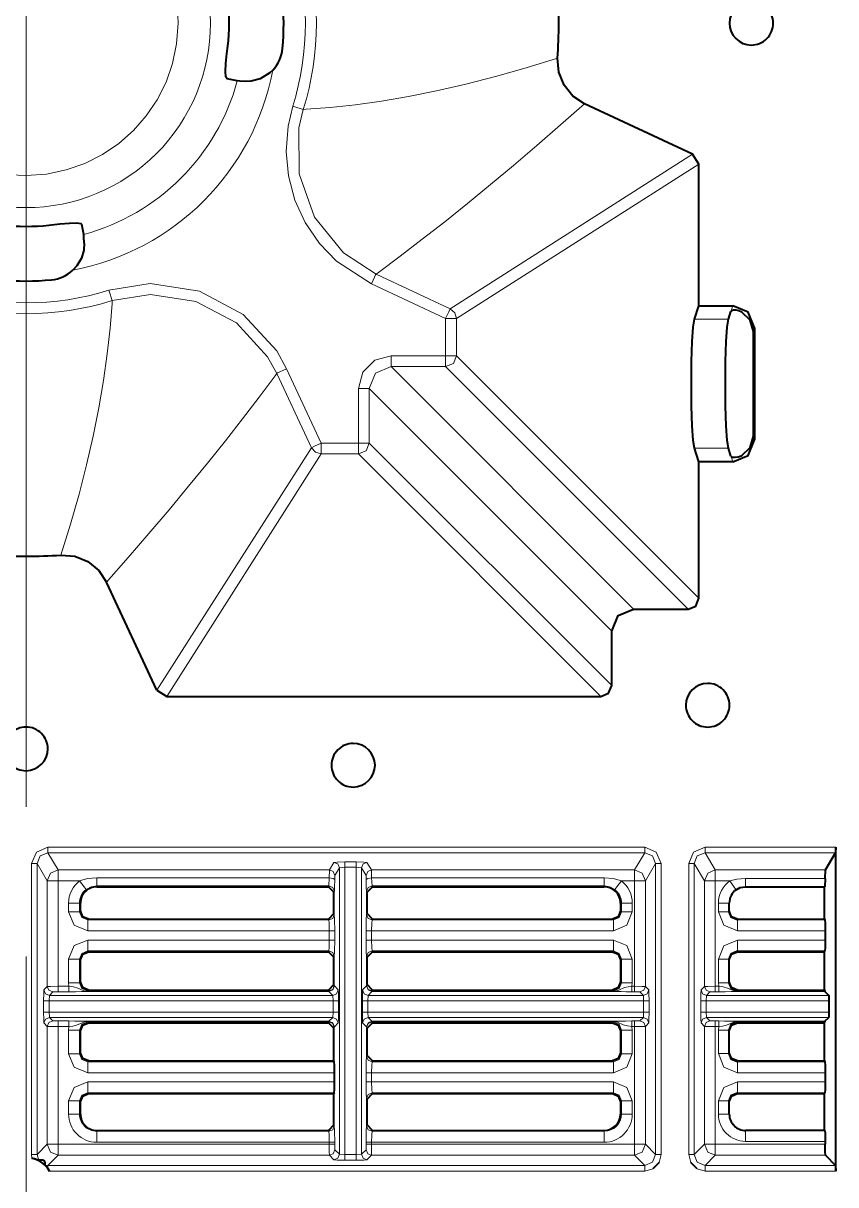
# Model space of a CAD drawing. Header units: millimetres. Extents: x 0 to 2941, y -405 to 1422.
# Drawn here: x 621.3 to 695.8, y 519.2 to 625.7 of the extents above; entities that cross this region are included whole.
import ezdxf

# ---------------------------------------------------------------- set-up
doc = ezdxf.new("R2010")
doc.units = ezdxf.units.MM
doc.layers.add('FINE', color=9, linetype='Continuous')
doc.layers.add('OUTLINE', color=7, linetype='Continuous')

msp = doc.modelspace()

# ---------------------------------------------------------------- linework, layer by layer
at = {"layer": 'FINE', "lineweight": 9}
for p, q in [((621.57, 691.03), (621.57, 553.89)), ((646.99, 617.79), (647.24, 617.8)), ((682.69, 613.69), (660.46, 599.53)), ((661.04, 598.62), (683.27, 612.78)), ((653.88, 602.86), (653.66, 602.7)), ((653.66, 602.7), (660.46, 599.53)), ((660.04, 598.62), (653.24, 601.8)), ((629.46, 600.02), (629.47, 600.27)), ((686.39, 599.8), (686.23, 599.32)), ((660.04, 595.21), (660.04, 598.62)), ((661.04, 598.62), (661.04, 595.21)), ((685.97, 598.56), (682.86, 598.56)), ((688.26, 597.44), (688.37, 597.79)), ((655.04, 595.21), (660.04, 595.21)), ((683.27, 572.99), (661.04, 595.21)), ((645.46, 594.02), (648.63, 587.21)), ((660.04, 594.22), (655.04, 594.22)), ((677.26, 571.99), (655.04, 594.22)), ((660.04, 594.22), (682.27, 571.99)), ((644.56, 593.6), (644.4, 593.38)), ((653.04, 592.22), (675.27, 569.99)), ((688.37, 587.51), (688.26, 587.86)), ((647.73, 586.79), (633.57, 564.57)), ((675.27, 564.99), (653.04, 587.21)), ((682.86, 586.74), (685.97, 586.74)), ((634.47, 563.99), (648.63, 586.22)), ((652.04, 586.22), (648.63, 586.22)), ((652.04, 586.22), (674.27, 563.99)), ((686.23, 585.98), (686.39, 585.5)), ((678.3, 549.67), (677.36, 548.09)), ((684.77, 548.09), (683.83, 549.67)), ((683.83, 549.67), (695.8, 549.67)), ((622.08, 548.67), (622.08, 522)), ((622.58, 548.67), (623.52, 547.09)), ((622.58, 522), (622.58, 548.67)), ((649.8, 548.79), (649.38, 548.09)), ((649.88, 547.59), (650.3, 548.29)), ((650.3, 548.29), (650.8, 548.34)), ((650.3, 522.03), (650.3, 548.29)), ((651.83, 548.84), (650.8, 548.84)), ((650.8, 548.34), (650.8, 522)), ((650.8, 548.34), (651.83, 548.34)), ((651.83, 522), (651.83, 548.34)), ((651.83, 548.34), (652.33, 548.29)), ((652.33, 548.29), (652.75, 547.59)), ((652.33, 548.29), (652.33, 522.03)), ((653.25, 548.09), (652.83, 548.79)), ((678.36, 547.09), (679.3, 548.67)), ((679.3, 548.67), (679.3, 522)), ((682.33, 548.67), (682.33, 522)), ((682.83, 548.67), (683.77, 547.09)), ((649.38, 548.09), (624.52, 548.09)), ((649.37, 547.37), (649.34, 546.64)), ((649.38, 548.09), (649.37, 547.37)), ((649.87, 547.23), (649.88, 547.59)), ((652.75, 547.59), (652.76, 547.23)), ((677.36, 548.09), (653.25, 548.09)), ((653.26, 547.37), (653.25, 548.09)), ((653.3, 546.64), (653.26, 547.37)), ((674.58, 547.37), (653.26, 547.37)), ((694.86, 548.09), (684.77, 548.09)), ((694.84, 547.32), (687.55, 547.32)), ((623.52, 547.09), (623.52, 537.42)), ((624.52, 547.09), (626.47, 547.09)), ((624.52, 537.43), (624.52, 547.09)), ((628.05, 546.64), (649.34, 546.64)), ((628.05, 546.55), (628.05, 546.64)), ((649.34, 546.64), (649.29, 546.55)), ((649.79, 546.05), (649.84, 546.14)), ((652.8, 546.14), (652.84, 546.05)), ((653.34, 546.55), (653.3, 546.64)), ((676.16, 547.09), (677.36, 547.09)), ((677.36, 547.09), (677.36, 537.43)), ((678.36, 537.42), (678.36, 547.09)), ((683.77, 547.09), (683.77, 537.42)), ((684.77, 547.09), (686.11, 547.09)), ((625.47, 545.05), (625.47, 544.26)), ((626.47, 545.05), (626.55, 545.05)), ((626.47, 544.26), (626.47, 545.05)), ((676.08, 545.05), (676.17, 545.05)), ((676.17, 545.05), (676.17, 544.26)), ((677.16, 544.26), (677.16, 545.05)), ((626.55, 544.34), (626.47, 544.26)), ((649.83, 544.01), (649.79, 544.09)), ((676.17, 544.26), (676.08, 544.34)), ((649.29, 543.59), (649.33, 543.51)), ((653.3, 543.51), (653.34, 543.59)), ((675.42, 543.51), (653.3, 543.51)), ((675.34, 543.59), (675.42, 543.51)), ((686.8, 543.51), (686.8, 543.59)), ((694.81, 543.51), (686.8, 543.51)), ((627.22, 542.51), (649.37, 542.51)), ((649.37, 542.51), (649.37, 541.67)), ((649.87, 541.67), (649.87, 542.51)), ((652.76, 542.51), (652.76, 541.67)), ((686.8, 542.51), (694.83, 542.51)), ((649.37, 541.67), (627.22, 541.67)), ((675.42, 541.67), (653.26, 541.67)), ((694.83, 541.67), (686.8, 541.67)), ((621.57, 540.17), (621.57, 517.31)), ((625.47, 539.92), (625.47, 537.76)), ((627.22, 540.67), (649.33, 540.67)), ((627.3, 540.59), (627.22, 540.67)), ((649.33, 540.67), (649.29, 540.59)), ((649.79, 540.09), (649.83, 540.17)), ((652.8, 540.17), (652.84, 540.09)), ((675.42, 540.67), (675.34, 540.59)), ((676.08, 539.84), (676.17, 539.92)), ((676.17, 539.92), (676.17, 537.76)), ((677.16, 537.76), (677.16, 539.92)), ((686.8, 540.67), (694.81, 540.67)), ((686.8, 540.59), (686.8, 540.67)), ((625.47, 537.76), (625.5, 537.43)), ((626.55, 537.84), (626.47, 537.76)), ((649.83, 537.51), (649.79, 537.59)), ((676.17, 537.76), (676.08, 537.84)), ((677.13, 537.43), (677.16, 537.76)), ((623.52, 537.42), (623.21, 537.1)), ((623.68, 536.1), (623.71, 536.6)), ((623.71, 536.6), (624.02, 536.92)), ((623.71, 536.6), (649.7, 536.6)), ((624.02, 536.92), (624.52, 536.93)), ((625.5, 537.43), (624.52, 537.43)), ((624.52, 536.93), (625.5, 536.93)), ((627.22, 537.01), (627.3, 537.09)), ((649.34, 536.97), (627.22, 536.97)), ((627.22, 536.96), (649.34, 536.96)), ((649.33, 537.01), (649.34, 536.97)), ((649.34, 536.96), (649.7, 536.6)), ((649.7, 536.6), (649.72, 536.1)), ((649.84, 537.46), (649.83, 537.51)), ((650.2, 537.1), (649.84, 537.46)), ((652.79, 537.46), (652.43, 537.1)), ((652.91, 536.1), (652.93, 536.6)), ((652.93, 536.6), (653.29, 536.96)), ((652.93, 536.6), (678.18, 536.6)), ((653.29, 536.97), (653.3, 537.01)), ((675.42, 536.97), (653.29, 536.97)), ((653.29, 536.96), (675.42, 536.96)), ((653.3, 537.01), (653.34, 537.09)), ((675.42, 537.01), (653.3, 537.01)), ((675.34, 537.09), (675.42, 537.01)), ((677.36, 537.43), (677.13, 537.43)), ((677.13, 536.93), (677.36, 536.93)), ((677.36, 536.93), (677.86, 536.92)), ((677.86, 536.92), (678.18, 536.6)), ((678.18, 536.6), (678.2, 536.1)), ((678.68, 537.1), (678.36, 537.42)), ((683.77, 537.42), (683.46, 537.1)), ((683.93, 536.1), (683.96, 536.6)), ((683.96, 536.6), (684.27, 536.92)), ((683.96, 536.6), (695.18, 536.6)), ((684.27, 536.92), (684.77, 536.93)), ((684.77, 536.93), (685.08, 536.93)), ((686.8, 537.01), (686.8, 537.09)), ((694.81, 537.01), (686.8, 537.01)), ((694.81, 536.97), (686.8, 536.97)), ((686.8, 536.96), (694.82, 536.96)), ((623.18, 536.1), (623.18, 535.07)), ((649.72, 536.1), (623.68, 536.1)), ((623.68, 535.07), (623.68, 536.1)), ((650.22, 535.07), (650.22, 536.1)), ((652.41, 536.1), (652.41, 535.07)), ((678.2, 536.1), (652.91, 536.1)), ((652.91, 535.07), (652.91, 536.1)), ((678.2, 536.1), (678.2, 535.07)), ((678.7, 535.07), (678.7, 536.1)), ((695.19, 536.1), (683.93, 536.1)), ((683.93, 535.07), (683.93, 536.1)), ((623.68, 535.07), (649.72, 535.07)), ((623.71, 534.57), (623.68, 535.07)), ((624.02, 534.26), (623.71, 534.57)), ((649.7, 534.57), (623.71, 534.57)), ((649.7, 534.57), (649.34, 534.22)), ((652.91, 535.07), (678.2, 535.07)), ((652.93, 534.57), (652.91, 535.07)), ((678.18, 534.57), (652.93, 534.57)), ((653.29, 534.22), (652.93, 534.57)), ((678.18, 534.57), (677.86, 534.26)), ((678.2, 535.07), (678.18, 534.57)), ((683.93, 535.07), (695.19, 535.07)), ((683.96, 534.57), (683.93, 535.07)), ((695.18, 534.57), (683.96, 534.57)), ((684.27, 534.26), (683.96, 534.57)), ((623.21, 534.07), (623.52, 533.76)), ((623.52, 533.76), (623.52, 522.95)), ((624.52, 534.25), (624.02, 534.26)), ((625.5, 534.25), (624.52, 534.25)), ((625.5, 533.75), (625.47, 533.42)), ((625.47, 533.42), (625.47, 531.25)), ((626.47, 531.25), (626.47, 533.42)), ((626.47, 533.42), (626.55, 533.34)), ((649.34, 534.22), (627.22, 534.22)), ((627.22, 534.2), (649.34, 534.2)), ((627.3, 534.09), (627.22, 534.17)), ((627.22, 534.17), (649.33, 534.17)), ((649.33, 534.17), (649.29, 534.09)), ((649.34, 534.2), (649.33, 534.17)), ((649.79, 533.59), (649.83, 533.67)), ((649.83, 533.67), (649.84, 533.72)), ((649.84, 533.72), (650.2, 534.07)), ((652.43, 534.07), (652.79, 533.72)), ((652.79, 533.72), (652.8, 533.67)), ((652.8, 533.67), (652.84, 533.59)), ((675.42, 534.22), (653.29, 534.22)), ((653.3, 534.17), (653.29, 534.2)), ((653.34, 534.09), (653.3, 534.17)), ((677.36, 534.25), (677.13, 534.25)), ((677.86, 534.26), (677.36, 534.25)), ((678.36, 533.76), (678.68, 534.07)), ((678.36, 522.95), (678.36, 533.76)), ((683.46, 534.07), (683.77, 533.76)), ((683.77, 533.76), (683.77, 522.95)), ((684.77, 534.25), (684.27, 534.26)), ((685.08, 534.25), (684.77, 534.25)), ((684.77, 533.75), (685.08, 533.75)), ((684.77, 522.95), (684.77, 533.75)), ((685.08, 533.75), (685.05, 533.41)), ((685.05, 533.41), (685.05, 531.26)), ((694.82, 534.22), (686.8, 534.22)), ((686.8, 534.2), (694.81, 534.2)), ((686.8, 534.09), (686.8, 534.17)), ((686.8, 534.17), (694.81, 534.17)), ((626.55, 531.34), (626.47, 531.25)), ((652.84, 531.09), (652.8, 531.01)), ((653.3, 530.51), (653.34, 530.59)), ((675.42, 530.51), (653.3, 530.51)), ((675.34, 530.59), (675.42, 530.51)), ((686.8, 530.51), (686.8, 530.59)), ((694.81, 530.51), (686.8, 530.51)), ((627.22, 529.51), (649.86, 529.51)), ((653.26, 529.51), (675.42, 529.51)), ((653.26, 528.67), (653.26, 529.51)), ((686.8, 529.51), (694.83, 529.51)), ((675.42, 528.67), (653.26, 528.67)), ((694.83, 528.67), (686.8, 528.67)), ((627.22, 527.67), (649.83, 527.67)), ((627.3, 527.59), (627.22, 527.67)), ((652.8, 527.17), (652.84, 527.09)), ((653.3, 527.67), (675.42, 527.67)), ((653.34, 527.59), (653.3, 527.67)), ((675.42, 527.67), (675.34, 527.59)), ((686.8, 527.67), (694.81, 527.67)), ((686.8, 527.59), (686.8, 527.67)), ((626.47, 526.92), (626.55, 526.84)), ((626.47, 525.72), (626.47, 526.92)), ((676.08, 526.84), (676.17, 526.92)), ((676.17, 526.92), (676.17, 525.72)), ((685.05, 526.92), (685.05, 525.72)), ((626.55, 525.72), (626.47, 525.72)), ((676.17, 525.72), (676.08, 525.72)), ((628.05, 524.14), (628.05, 524.22)), ((649.33, 524.14), (628.05, 524.14)), ((649.29, 524.22), (649.33, 524.14)), ((649.83, 524.64), (649.79, 524.72)), ((653.3, 524.14), (653.34, 524.22)), ((674.58, 524.14), (653.3, 524.14)), ((674.58, 524.22), (674.58, 524.14)), ((623.52, 522.95), (622.58, 522)), ((628.05, 523.14), (649.37, 523.14)), ((649.37, 523.14), (649.37, 522.95)), ((649.87, 522.95), (649.87, 523.14)), ((649.88, 522.45), (649.87, 522.95)), ((652.76, 522.95), (652.75, 522.45)), ((652.76, 523.14), (652.76, 522.95)), ((679.3, 522), (678.36, 522.95)), ((694.83, 522.95), (684.77, 522.95)), ((687.55, 523.22), (694.83, 523.22)), ((622.08, 522), (622.11, 521.68)), ((623.58, 521), (624.52, 521.95)), ((624.52, 521.95), (649.38, 521.95)), ((649.38, 521.95), (649.8, 521.53)), ((650.3, 522.03), (649.88, 522.45)), ((650.8, 522), (650.3, 522.03)), ((651.83, 522), (650.8, 522)), ((652.33, 522.03), (651.83, 522)), ((652.75, 522.45), (652.33, 522.03)), ((652.83, 521.53), (653.25, 521.95)), ((677.36, 521.95), (678.3, 521)), ((679.62, 521.28), (679.8, 522)), ((682.33, 522), (682.52, 521.28)), ((684.77, 521.95), (694.86, 521.95)), ((623.58, 521), (623.32, 521.04)), ((678.3, 521), (623.58, 521)), ((650.8, 521.5), (651.83, 521.5)), ((678.3, 520.5), (679.03, 520.69)), ((683.1, 520.69), (683.83, 520.5)), ((623.72, 520.5), (678.3, 520.5)), ((683.83, 520.5), (695.82, 520.5))]:
    msp.add_line(p, q, dxfattribs=at)
for points in [[(604.67, 625.69, 0.414214), (621.57, 608.79, 0.414214), (638.47, 625.69, 0.414214), (621.57, 642.59), (619.29, 642.43), (617.1, 641.98), (615.02, 641.25), (613.07, 640.27), (611.27, 639.05), (609.64, 637.62), (608.21, 635.99), (606.99, 634.19), (606, 632.24), (605.28, 630.16), (604.82, 627.97)], [(635.51, 625.69, 0.414219), (621.57, 639.63, 0.414212), (607.62, 625.69, 0.414212), (621.57, 611.75), (623.45, 611.87), (625.26, 612.25), (626.97, 612.85), (628.58, 613.66), (630.07, 614.67), (631.41, 615.85), (632.59, 617.19), (633.6, 618.68), (634.41, 620.28), (635.01, 622), (635.38, 623.81)]]:
    msp.add_lwpolyline(points, format="xyb", close=True, dxfattribs=at)
for points in [[(646.99, 617.79, 0.151867), (646.99, 633.59)], [(646.03, 618.08, 0.151878), (646.03, 633.3)], [(625.86, 603.06, 0.308302), (644.2, 621.4)], [(626.86, 606.32, 0.265411), (640.94, 620.4)], [(613.96, 601.22, 0.151867), (629.17, 601.22)], [(613.66, 600.27, 0.151877), (629.47, 600.27)], [(626.47, 547.09, 0.232159), (625.47, 545.05)], [(627.08, 546.3, 0.23208), (626.47, 545.05)], [(676.17, 545.05, 0.232279), (675.55, 546.3)], [(677.16, 545.05, 0.232227), (676.16, 547.09)], [(686.11, 547.09, 0.243473), (685.05, 545.05)], [(625.47, 526.92), (625.47, 525.72, 0.414223), (628.05, 523.14)], [(626.47, 525.72, 0.414245), (628.05, 524.14)], [(653.26, 522.95), (653.26, 523.14), (674.58, 523.14, 0.414223), (677.16, 525.72)], [(674.58, 524.14, 0.414182), (676.17, 525.72)], [(685.05, 525.72, 0.414234), (687.55, 523.22)]]:
    msp.add_lwpolyline(points, format="xyb", dxfattribs=at)
for points in [[(670.31, 622.48), (667.43, 621.6), (664.62, 620.8), (661.88, 620.1), (659.22, 619.49), (656.63, 618.98), (654.16, 618.56), (651.77, 618.22), (649.46, 617.97), (647.24, 617.8)], [(653.24, 601.8), (650.03, 603.89), (648.47, 605.51), (647.16, 607.43), (646.23, 609.47), (645.63, 611.7), (645.42, 613.94), (645.6, 616.25), (646.03, 618.08)], [(646.03, 618.08), (646.39, 617.97), (646.69, 617.88), (646.9, 617.81), (646.99, 617.79)], [(646.99, 617.79), (646.59, 616.09), (646.61, 611.88), (648.03, 607.91), (650.69, 604.64), (653.66, 602.7)], [(653.88, 602.86), (655.87, 604.34), (657.9, 605.89), (659.96, 607.5), (662.04, 609.17), (664.16, 610.9), (666.27, 612.66), (668.41, 614.49), (670.58, 616.37), (672.78, 618.31)], [(653.24, 601.8), (653.39, 602.13), (653.53, 602.42), (653.62, 602.62), (653.66, 602.7)], [(629.17, 601.22), (632.96, 601.83), (637.46, 601.15), (641.47, 599.01), (644.55, 595.67), (645.46, 594.02)], [(629.17, 601.22), (629.28, 600.87), (629.38, 600.57), (629.44, 600.36), (629.47, 600.27)], [(644.56, 593.6), (643.71, 595.12), (640.86, 598.22), (637.14, 600.2), (632.98, 600.83), (629.47, 600.27)], [(629.46, 600.02), (629.28, 597.75), (629.02, 595.4), (628.68, 592.96), (628.25, 590.45), (627.72, 587.85), (627.12, 585.23), (626.43, 582.53), (625.65, 579.77), (624.77, 576.95)], [(660.04, 598.62), (660.33, 599.25), (660.46, 599.53)], [(660.46, 599.53), (660.88, 599.16), (661.04, 598.62)], [(660.04, 598.62), (660.73, 598.62), (661.04, 598.62)], [(652.04, 592.22), (652.44, 593.72), (653.54, 594.81), (655.04, 595.21)], [(655.04, 595.21), (655.04, 594.53), (655.04, 594.22)], [(660.04, 595.21), (660.04, 594.53), (660.04, 594.22)], [(660.04, 595.21), (660.73, 595.21), (661.04, 595.21)], [(661.04, 595.21), (660.75, 594.51), (660.04, 594.22)], [(645.46, 594.02), (645.13, 593.86), (644.84, 593.73), (644.64, 593.64), (644.56, 593.6)], [(655.04, 594.22), (653.62, 593.63), (653.04, 592.22)], [(628.95, 574.48), (630.92, 576.72), (632.84, 578.93), (634.69, 581.1), (636.48, 583.25), (638.21, 585.36), (639.85, 587.41), (641.42, 589.43), (642.94, 591.42), (644.4, 593.38)], [(648.63, 586.22), (648.1, 586.37), (647.73, 586.79), (644.56, 593.6)], [(648.63, 587.21), (652.04, 587.21), (652.04, 592.22)], [(652.04, 592.22), (652.73, 592.22), (653.04, 592.22)], [(653.04, 592.22), (653.04, 587.21), (652.75, 586.51), (652.04, 586.22)], [(648.63, 587.21), (648.01, 586.92), (647.73, 586.79)], [(648.63, 587.21), (648.63, 586.53), (648.63, 586.22)], [(652.04, 587.21), (652.04, 586.53), (652.04, 586.22)], [(652.04, 587.21), (652.73, 587.21), (653.04, 587.21)], [(678.3, 550.17), (623.58, 550.17), (622.52, 549.73), (622.08, 548.67)], [(622.58, 548.67), (622.87, 549.38), (623.58, 549.67)], [(623.58, 549.67), (623.58, 549.82), (623.58, 550.17)], [(624.52, 548.09), (623.58, 549.67), (678.3, 549.67)], [(678.3, 550.17), (678.3, 549.82), (678.3, 549.67)], [(679.8, 522), (679.8, 548.67), (679.36, 549.73), (678.3, 550.17)], [(678.3, 549.67), (679.01, 549.38), (679.3, 548.67)], [(695.82, 550.17), (683.83, 550.17), (682.77, 549.73), (682.33, 548.67)], [(682.83, 548.67), (683.12, 549.38), (683.83, 549.67)], [(683.83, 549.67), (683.83, 549.82), (683.83, 550.17)], [(622.58, 548.67), (622.43, 548.67), (622.08, 548.67)], [(650.8, 548.84), (650.11, 548.82), (649.8, 548.79)], [(649.8, 548.79), (650.16, 548.65), (650.3, 548.29)], [(650.8, 548.84), (650.8, 548.68), (650.8, 548.34)], [(651.83, 548.84), (651.83, 548.68), (651.83, 548.34)], [(652.83, 548.79), (652.53, 548.82), (651.83, 548.84)], [(652.83, 548.79), (652.48, 548.65), (652.33, 548.29)], [(679.8, 548.67), (679.45, 548.67), (679.3, 548.67)], [(682.83, 548.67), (682.68, 548.67), (682.33, 548.67)], [(683.77, 522.95), (682.83, 522), (682.83, 548.67)], [(624.52, 548.09), (623.82, 547.8), (623.52, 547.09)], [(624.52, 547.09), (624.52, 547.79), (624.52, 548.09)], [(649.37, 547.37), (628.05, 547.37), (627.21, 547.3), (626.47, 547.09)], [(628.05, 546.64), (628.05, 546.86), (628.05, 547.37)], [(649.37, 547.37), (649.72, 547.32), (649.87, 547.23)], [(649.38, 548.09), (649.74, 547.95), (649.88, 547.59)], [(649.84, 546.14), (649.86, 546.47), (649.87, 547.23)], [(653.25, 548.09), (652.9, 547.95), (652.75, 547.59)], [(653.26, 547.37), (652.91, 547.32), (652.76, 547.23)], [(652.76, 547.23), (652.77, 546.47), (652.8, 546.14)], [(674.58, 546.64), (674.58, 546.86), (674.58, 547.37)], [(676.16, 547.09), (675.4, 547.3), (674.58, 547.37)], [(678.36, 547.09), (678.07, 547.8), (677.36, 548.09)], [(677.36, 548.09), (677.36, 547.79), (677.36, 547.09)], [(684.77, 548.09), (684.07, 547.8), (683.77, 547.09)], [(684.77, 547.09), (684.77, 547.79), (684.77, 548.09)], [(687.55, 547.32), (686.73, 547.25), (686.11, 547.09)], [(687.55, 546.55), (687.55, 546.77), (687.55, 547.32)], [(624.52, 547.09), (623.82, 547.09), (623.52, 547.09)], [(626.47, 547.09), (626.89, 546.55), (627.08, 546.3)], [(627.08, 546.3), (627.54, 546.55), (628.05, 546.64)], [(649.34, 546.64), (649.69, 546.49), (649.84, 546.14)], [(653.3, 546.64), (652.94, 546.49), (652.8, 546.14)], [(653.3, 546.64), (674.58, 546.64), (674.58, 546.55)], [(674.58, 546.64), (675.09, 546.55), (675.55, 546.3)], [(675.55, 546.3), (675.74, 546.55), (676.16, 547.09)], [(678.36, 547.09), (678.06, 547.09), (677.36, 547.09)], [(684.77, 547.09), (684.08, 547.09), (683.77, 547.09)], [(685.08, 537.43), (684.77, 537.43), (684.77, 547.09)], [(686.68, 546.28), (686.51, 546.52), (686.11, 547.09)], [(625.47, 545.05), (626.16, 545.05), (626.47, 545.05)], [(676.17, 545.05), (676.48, 545.05), (677.16, 545.05)], [(686.05, 545.05), (685.76, 545.05), (685.05, 545.05)], [(685.05, 545.05), (685.05, 544.26), (685.56, 543.02), (686.8, 542.51)], [(625.47, 544.26), (626.16, 544.26), (626.47, 544.26)], [(625.47, 544.26), (625.98, 543.02), (627.22, 542.51)], [(627.22, 543.51), (626.69, 543.72), (626.47, 544.26)], [(649.33, 543.51), (649.69, 543.65), (649.83, 544.01)], [(649.87, 542.51), (649.86, 543.54), (649.83, 544.01)], [(652.84, 544.09), (652.8, 544.01), (652.77, 543.54), (652.76, 542.51)], [(653.3, 543.51), (652.95, 543.65), (652.8, 544.01)], [(653.26, 541.67), (653.26, 542.51), (675.42, 542.51), (676.65, 543.02), (677.16, 544.26)], [(676.17, 544.26), (675.95, 543.72), (675.42, 543.51)], [(676.17, 544.26), (676.48, 544.26), (677.16, 544.26)], [(686.05, 544.26), (685.76, 544.26), (685.05, 544.26)], [(649.33, 543.51), (627.22, 543.51), (627.3, 543.59)], [(627.22, 542.51), (627.22, 543.2), (627.22, 543.51)], [(649.33, 543.51), (649.36, 543.2), (649.37, 542.51)], [(653.26, 542.51), (653.27, 543.2), (653.3, 543.51)], [(675.42, 542.51), (675.42, 543.2), (675.42, 543.51)], [(686.8, 543.51), (686.8, 543.2), (686.8, 542.51)], [(649.37, 542.51), (649.72, 542.51), (649.87, 542.51)], [(653.26, 542.51), (652.91, 542.51), (652.76, 542.51)], [(627.22, 541.67), (625.98, 541.16), (625.47, 539.92)], [(627.22, 541.67), (627.22, 540.98), (627.22, 540.67)], [(649.37, 541.67), (649.36, 540.98), (649.33, 540.67)], [(649.37, 541.67), (649.72, 541.67), (649.87, 541.67)], [(649.83, 540.17), (649.86, 540.63), (649.87, 541.67)], [(653.26, 541.67), (652.91, 541.67), (652.76, 541.67)], [(652.76, 541.67), (652.77, 540.63), (652.8, 540.17)], [(653.3, 540.67), (653.27, 540.98), (653.26, 541.67)], [(675.42, 541.67), (675.42, 540.98), (675.42, 540.67)], [(677.16, 539.92), (676.65, 541.16), (675.42, 541.67)], [(686.8, 541.67), (685.56, 541.15), (685.05, 539.92)], [(686.8, 540.67), (686.8, 540.98), (686.8, 541.67)], [(625.47, 539.92), (626.16, 539.92), (626.47, 539.92)], [(626.47, 539.92), (626.69, 540.45), (627.22, 540.67)], [(626.47, 537.76), (626.47, 539.92), (626.55, 539.84)], [(649.83, 540.17), (649.69, 540.52), (649.33, 540.67)], [(653.3, 540.67), (652.95, 540.52), (652.8, 540.17)], [(653.34, 540.59), (653.3, 540.67), (675.42, 540.67)], [(675.42, 540.67), (675.95, 540.45), (676.17, 539.92)], [(676.17, 539.92), (676.48, 539.92), (677.16, 539.92)], [(686.05, 539.92), (685.76, 539.92), (685.05, 539.92)], [(685.05, 539.92), (685.05, 537.76), (685.08, 537.43)], [(625.47, 537.76), (626.16, 537.76), (626.47, 537.76)], [(627.22, 537.01), (626.69, 537.22), (626.47, 537.76)], [(652.84, 537.59), (652.8, 537.51), (652.79, 537.46)], [(676.17, 537.76), (675.95, 537.22), (675.42, 537.01)], [(676.17, 537.76), (676.48, 537.76), (677.16, 537.76)], [(686.05, 537.76), (685.76, 537.76), (685.05, 537.76)], [(623.21, 537.1), (623.19, 536.8), (623.18, 536.1)], [(623.71, 536.6), (623.35, 536.75), (623.21, 537.1)], [(624.52, 537.43), (623.82, 537.42), (623.52, 537.42)], [(624.02, 536.92), (623.67, 537.06), (623.52, 537.42)], [(624.52, 536.93), (624.52, 537.08), (624.52, 537.43)], [(625.5, 536.93), (625.5, 537.08), (625.5, 537.43)], [(627.22, 536.97), (627.15, 536.98), (627.06, 536.99), (626.82, 537.05), (626.32, 537.27), (625.91, 537.38), (625.5, 537.43)], [(625.5, 536.93), (626.09, 536.93), (626.64, 536.94), (627.05, 536.95), (627.15, 536.96), (627.19, 536.96), (627.22, 536.96)], [(649.29, 537.09), (649.33, 537.01), (627.22, 537.01)], [(627.22, 537.01), (627.22, 537), (627.22, 536.97)], [(627.22, 536.96), (627.22, 536.96), (627.22, 536.97)], [(649.83, 537.51), (649.69, 537.15), (649.33, 537.01)], [(649.84, 537.46), (649.7, 537.1), (649.34, 536.96)], [(649.84, 537.46), (649.69, 537.12), (649.34, 536.97)], [(649.34, 536.97), (649.34, 536.96), (649.34, 536.96)], [(650.2, 537.1), (650.05, 536.75), (649.7, 536.6)], [(650.22, 536.1), (650.22, 536.8), (650.2, 537.1)], [(652.43, 537.1), (652.42, 536.8), (652.41, 536.1)], [(652.93, 536.6), (652.58, 536.75), (652.43, 537.1)], [(653.29, 536.96), (652.94, 537.1), (652.79, 537.46)], [(653.29, 536.97), (652.94, 537.12), (652.79, 537.46)], [(653.3, 537.01), (652.95, 537.15), (652.8, 537.51)], [(653.29, 536.96), (653.29, 536.96), (653.29, 536.97)], [(677.13, 537.43), (676.77, 537.38), (676.43, 537.31), (675.91, 537.08), (675.77, 537.03), (675.67, 537), (675.52, 536.98), (675.45, 536.97), (675.42, 536.97)], [(675.42, 537.01), (675.42, 537), (675.42, 536.97)], [(675.42, 536.96), (675.42, 536.96), (675.42, 536.97)], [(675.42, 536.96), (675.43, 536.96), (675.46, 536.96), (675.52, 536.96), (675.57, 536.95), (675.64, 536.95), (676.13, 536.94), (676.6, 536.93), (677.13, 536.93)], [(677.13, 536.93), (677.13, 537.08), (677.13, 537.43)], [(677.36, 536.93), (677.36, 537.08), (677.36, 537.43)], [(678.36, 537.42), (678.06, 537.42), (677.36, 537.43)], [(677.86, 536.92), (678.21, 537.06), (678.36, 537.42)], [(678.18, 536.6), (678.53, 536.75), (678.68, 537.1)], [(678.7, 536.1), (678.69, 536.8), (678.68, 537.1)], [(683.46, 537.1), (683.44, 536.8), (683.43, 536.1)], [(683.96, 536.6), (683.6, 536.75), (683.46, 537.1)], [(684.77, 537.43), (684.08, 537.42), (683.77, 537.42)], [(684.27, 536.92), (683.92, 537.06), (683.77, 537.42)], [(684.77, 536.93), (684.77, 537.08), (684.77, 537.43)], [(685.08, 536.93), (685.08, 537.08), (685.08, 537.43)], [(686.8, 536.97), (686.73, 536.98), (686.64, 536.99), (686.4, 537.04), (685.9, 537.26), (685.49, 537.38), (685.08, 537.43)], [(685.08, 536.93), (685.67, 536.93), (686.22, 536.94), (686.63, 536.95), (686.74, 536.96), (686.77, 536.96), (686.8, 536.96)], [(686.8, 537.01), (686.8, 537), (686.8, 536.97)], [(686.8, 536.96), (686.8, 536.96), (686.8, 536.97)], [(623.68, 536.1), (623.33, 536.1), (623.18, 536.1)], [(649.72, 536.1), (649.72, 535.07), (649.7, 534.57)], [(650.22, 536.1), (650.07, 536.1), (649.72, 536.1)], [(652.91, 536.1), (652.56, 536.1), (652.41, 536.1)], [(678.2, 536.1), (678.55, 536.1), (678.7, 536.1)], [(683.93, 536.1), (683.58, 536.1), (683.43, 536.1)], [(683.43, 536.1), (683.43, 535.07), (683.44, 534.38), (683.46, 534.07)], [(623.68, 535.07), (623.33, 535.07), (623.18, 535.07)], [(623.18, 535.07), (623.19, 534.38), (623.21, 534.07)], [(623.71, 534.57), (623.35, 534.43), (623.21, 534.07)], [(650.2, 534.07), (650.05, 534.43), (649.7, 534.57)], [(650.22, 535.07), (650.07, 535.07), (649.72, 535.07)], [(650.2, 534.07), (650.22, 534.38), (650.22, 535.07)], [(652.91, 535.07), (652.56, 535.07), (652.41, 535.07)], [(652.41, 535.07), (652.42, 534.38), (652.43, 534.07)], [(652.93, 534.57), (652.58, 534.43), (652.43, 534.07)], [(678.18, 534.57), (678.53, 534.43), (678.68, 534.07)], [(678.2, 535.07), (678.55, 535.07), (678.7, 535.07)], [(678.68, 534.07), (678.69, 534.38), (678.7, 535.07)], [(683.93, 535.07), (683.58, 535.07), (683.43, 535.07)], [(683.96, 534.57), (683.6, 534.43), (683.46, 534.07)], [(624.02, 534.26), (623.67, 534.11), (623.52, 533.76)], [(623.52, 533.76), (623.82, 533.75), (624.52, 533.75)], [(624.52, 534.25), (624.52, 534.1), (624.52, 533.75)], [(649.37, 522.95), (624.52, 522.95), (624.52, 533.75), (625.5, 533.75)], [(625.47, 533.42), (626.16, 533.42), (626.47, 533.42)], [(625.5, 534.25), (625.5, 534.1), (625.5, 533.75)], [(627.22, 534.22), (627.2, 534.22), (627.18, 534.22), (627.12, 534.22), (627.07, 534.22), (626.99, 534.22), (626.5, 534.24), (626.03, 534.24), (625.5, 534.25)], [(625.5, 533.75), (625.86, 533.79), (626.21, 533.87), (626.72, 534.09), (626.86, 534.14), (626.97, 534.17), (627.11, 534.2), (627.18, 534.2), (627.22, 534.2)], [(626.47, 533.42), (626.69, 533.95), (627.22, 534.17)], [(627.22, 534.22), (627.22, 534.21), (627.22, 534.2)], [(627.22, 534.2), (627.22, 534.18), (627.22, 534.17)], [(649.83, 533.67), (649.69, 534.02), (649.33, 534.17)], [(649.84, 533.72), (649.7, 534.07), (649.34, 534.22)], [(649.34, 534.22), (649.34, 534.21), (649.34, 534.2)], [(649.84, 533.72), (649.69, 534.06), (649.34, 534.2)], [(653.29, 534.22), (652.94, 534.07), (652.79, 533.72)], [(653.29, 534.2), (652.94, 534.06), (652.79, 533.72)], [(653.3, 534.17), (652.95, 534.02), (652.8, 533.67)], [(677.13, 533.75), (677.36, 533.75), (677.36, 522.95), (653.26, 522.95)], [(653.29, 534.2), (653.29, 534.21), (653.29, 534.22)], [(653.29, 534.2), (675.42, 534.2), (675.49, 534.2), (675.57, 534.19), (675.81, 534.13), (676.31, 533.91), (676.73, 533.8), (677.13, 533.75)], [(653.3, 534.17), (675.42, 534.17), (675.34, 534.09)], [(677.13, 534.25), (676.54, 534.24), (675.99, 534.23), (675.59, 534.22), (675.48, 534.22), (675.44, 534.22), (675.42, 534.22)], [(675.42, 534.22), (675.42, 534.21), (675.42, 534.2)], [(675.42, 534.2), (675.42, 534.18), (675.42, 534.17), (675.95, 533.95), (676.17, 533.42), (676.48, 533.42), (677.16, 533.42)], [(676.08, 533.34), (676.17, 533.42), (676.17, 531.25), (676.08, 531.34)], [(677.13, 534.25), (677.13, 534.1), (677.13, 533.75)], [(677.16, 531.25), (677.16, 533.42), (677.13, 533.75)], [(677.36, 534.25), (677.36, 534.1), (677.36, 533.75)], [(677.36, 533.75), (678.06, 533.75), (678.36, 533.76)], [(677.86, 534.26), (678.21, 534.11), (678.36, 533.76)], [(684.27, 534.26), (683.92, 534.11), (683.77, 533.76)], [(683.77, 533.76), (684.08, 533.75), (684.77, 533.75)], [(684.77, 534.25), (684.77, 534.1), (684.77, 533.75)], [(685.05, 533.41), (685.76, 533.41), (686.05, 533.41)], [(685.08, 534.25), (685.08, 534.1), (685.08, 533.75)], [(686.8, 534.22), (686.79, 534.22), (686.76, 534.22), (686.7, 534.22), (686.65, 534.22), (686.58, 534.22), (686.08, 534.24), (685.61, 534.24), (685.08, 534.25)], [(685.08, 533.75), (685.44, 533.79), (685.79, 533.87), (686.31, 534.09), (686.45, 534.14), (686.55, 534.17), (686.7, 534.2), (686.77, 534.2), (686.8, 534.2)], [(686.8, 534.22), (686.8, 534.21), (686.8, 534.2)], [(686.8, 534.2), (686.8, 534.18), (686.8, 534.17)], [(625.47, 531.25), (626.16, 531.25), (626.47, 531.25)], [(625.47, 531.25), (625.98, 530.02), (627.22, 529.51)], [(627.22, 530.51), (626.69, 530.72), (626.47, 531.25)], [(676.17, 531.25), (675.95, 530.72), (675.42, 530.51)], [(675.42, 529.51), (676.65, 530.02), (677.16, 531.25)], [(676.17, 531.25), (676.48, 531.25), (677.16, 531.25)], [(685.05, 531.26), (685.76, 531.26), (686.05, 531.26)], [(685.05, 531.26), (685.56, 530.02), (686.8, 529.51)], [(649.83, 530.51), (627.22, 530.51), (627.3, 530.59)], [(627.22, 530.51), (627.22, 530.2), (627.22, 529.51)], [(652.8, 531.01), (652.77, 530.54), (652.76, 529.51)], [(652.8, 531.01), (652.95, 530.65), (653.3, 530.51)], [(653.26, 529.51), (653.27, 530.2), (653.3, 530.51)], [(675.42, 530.51), (675.42, 530.2), (675.42, 529.51)], [(686.8, 529.51), (686.8, 530.2), (686.8, 530.51)], [(652.76, 529.51), (652.91, 529.51), (653.26, 529.51)], [(652.76, 529.51), (652.76, 528.67), (652.77, 527.63), (652.8, 527.17)], [(649.86, 528.67), (627.22, 528.67), (625.98, 528.16), (625.47, 526.92)], [(627.22, 527.67), (627.22, 527.98), (627.22, 528.67)], [(652.76, 528.67), (652.91, 528.67), (653.26, 528.67)], [(653.3, 527.67), (653.27, 527.98), (653.26, 528.67)], [(675.42, 528.67), (675.42, 527.98), (675.42, 527.67)], [(677.16, 525.72), (677.16, 526.92), (676.65, 528.16), (675.42, 528.67)], [(686.8, 528.67), (685.56, 528.15), (685.05, 526.92)], [(686.8, 528.67), (686.8, 527.98), (686.8, 527.67)], [(626.47, 526.92), (626.69, 527.45), (627.22, 527.67)], [(652.8, 527.17), (652.95, 527.52), (653.3, 527.67)], [(675.42, 527.67), (675.95, 527.45), (676.17, 526.92)], [(626.47, 526.92), (626.16, 526.92), (625.47, 526.92)], [(677.16, 526.92), (676.48, 526.92), (676.17, 526.92)], [(685.05, 526.92), (685.76, 526.92), (686.05, 526.92)], [(626.47, 525.72), (626.16, 525.72), (625.47, 525.72)], [(677.16, 525.72), (676.48, 525.72), (676.17, 525.72)], [(685.05, 525.72), (685.76, 525.72), (686.05, 525.72)], [(628.05, 524.14), (628.05, 523.83), (628.05, 523.14)], [(649.33, 524.14), (649.69, 524.29), (649.83, 524.64)], [(649.33, 524.14), (649.36, 523.83), (649.37, 523.14)], [(649.87, 523.14), (649.86, 524.17), (649.83, 524.64)], [(652.84, 524.72), (652.8, 524.64), (652.77, 524.17), (652.76, 523.14)], [(652.8, 524.64), (652.95, 524.29), (653.3, 524.14)], [(653.26, 523.14), (653.27, 523.83), (653.3, 524.14)], [(674.58, 523.14), (674.58, 523.83), (674.58, 524.14)], [(687.55, 523.22), (687.55, 523.93), (687.55, 524.22)], [(623.52, 522.95), (623.82, 522.24), (624.52, 521.95)], [(624.52, 522.95), (623.82, 522.95), (623.52, 522.95)], [(624.52, 522.95), (624.52, 522.25), (624.52, 521.95)], [(649.37, 523.14), (649.72, 523.14), (649.87, 523.14)], [(649.87, 522.95), (649.72, 522.95), (649.37, 522.95)], [(649.37, 522.95), (649.37, 522.25), (649.38, 521.95)], [(652.76, 523.14), (652.91, 523.14), (653.26, 523.14)], [(652.76, 522.95), (652.91, 522.95), (653.26, 522.95)], [(653.25, 521.95), (677.36, 521.95), (677.36, 522.25), (677.36, 522.95)], [(653.25, 521.95), (653.26, 522.25), (653.26, 522.95)], [(677.36, 521.95), (678.07, 522.24), (678.36, 522.95)], [(678.36, 522.95), (678.06, 522.95), (677.36, 522.95)], [(683.77, 522.95), (684.07, 522.24), (684.77, 521.95)], [(684.77, 522.95), (684.08, 522.95), (683.77, 522.95)], [(684.77, 522.95), (684.77, 522.25), (684.77, 521.95)], [(622.74, 521.46), (622.58, 522), (622.43, 522), (622.08, 522)], [(649.88, 522.45), (649.74, 522.09), (649.38, 521.95)], [(650.3, 522.03), (650.16, 521.67), (649.8, 521.53)], [(650.8, 522), (650.8, 521.65), (650.8, 521.5)], [(651.83, 522), (651.83, 521.65), (651.83, 521.5)], [(652.33, 522.03), (652.48, 521.67), (652.83, 521.53)], [(652.75, 522.45), (652.9, 522.09), (653.25, 521.95)], [(679.3, 522), (679.01, 521.3), (678.3, 521)], [(679.8, 522), (679.45, 522), (679.3, 522)], [(682.83, 522), (682.68, 522), (682.33, 522)], [(683.83, 521), (683.12, 521.3), (682.83, 522)], [(695.8, 521), (683.83, 521), (684.77, 521.95)], [(623.58, 521), (623.58, 520.93), (623.58, 520.73)], [(649.8, 521.53), (650.11, 521.51), (650.8, 521.5)], [(651.83, 521.5), (652.53, 521.51), (652.83, 521.53)], [(678.3, 520.5), (678.3, 520.85), (678.3, 521)], [(683.83, 521), (683.83, 520.85), (683.83, 520.5)]]:
    msp.add_lwpolyline(points, dxfattribs=at)
at = {"layer": 'OUTLINE', "lineweight": 40}
for p, q in [((626.86, 606.32), (626.67, 607.25)), ((682.86, 598.56), (683.27, 599.8)), ((683.27, 599.8), (686.39, 599.8)), ((686.23, 599.32), (686.2, 599.28)), ((685.97, 598.56), (686.2, 599.28)), ((688.37, 597.79), (688.37, 587.51)), ((683.27, 585.5), (682.86, 586.74)), ((686.2, 586.02), (685.97, 586.74)), ((686.39, 585.5), (683.27, 585.5)), ((683.27, 572.99), (683.27, 585.5)), ((633.57, 564.57), (628.95, 574.48)), ((677.26, 571.99), (682.27, 571.99)), ((675.27, 564.99), (675.27, 569.99)), ((633.57, 564.57), (634.47, 563.99)), ((634.47, 563.99), (674.27, 563.99)), ((694.86, 548.09), (695.8, 549.67)), ((695.82, 550.17), (695.8, 549.67)), ((695.82, 520.5), (695.82, 550.17)), ((694.84, 547.32), (694.81, 546.55)), ((694.84, 547.32), (694.86, 548.09)), ((628.05, 546.55), (649.29, 546.55)), ((649.29, 546.55), (649.79, 546.05)), ((653.34, 546.55), (674.58, 546.55)), ((687.55, 546.55), (694.81, 546.55)), ((694.77, 543.59), (694.77, 546.55)), ((626.55, 544.34), (626.55, 545.05)), ((649.79, 544.09), (649.79, 546.05)), ((676.08, 545.05), (676.08, 544.34)), ((686.05, 544.26), (686.05, 545.05)), ((649.79, 544.09), (649.29, 543.59)), ((653.34, 543.59), (652.84, 544.09)), ((627.3, 543.59), (649.29, 543.59)), ((653.34, 543.59), (675.34, 543.59)), ((686.8, 543.59), (694.77, 543.59)), ((694.77, 543.59), (694.81, 543.51)), ((694.83, 542.51), (694.83, 541.67)), ((626.55, 537.84), (626.55, 539.84)), ((627.3, 540.59), (649.29, 540.59)), ((649.29, 540.59), (649.79, 540.09)), ((649.79, 537.59), (649.79, 540.09)), ((653.34, 540.59), (675.34, 540.59)), ((676.08, 539.84), (676.08, 537.84)), ((686.05, 537.76), (686.05, 539.92)), ((686.8, 540.59), (694.77, 540.59)), ((694.77, 540.59), (694.81, 540.67)), ((694.77, 537.09), (694.77, 540.59)), ((649.79, 537.59), (649.29, 537.09)), ((653.34, 537.09), (652.84, 537.59)), ((627.3, 537.09), (649.29, 537.09)), ((653.34, 537.09), (675.34, 537.09)), ((686.8, 537.09), (694.77, 537.09)), ((694.77, 537.09), (694.81, 537.01)), ((694.81, 537.01), (694.81, 536.97)), ((694.82, 536.96), (694.81, 536.97)), ((694.82, 536.96), (695.18, 536.6)), ((695.18, 536.6), (695.19, 536.1)), ((695.19, 536.1), (695.19, 535.07)), ((694.82, 534.22), (695.18, 534.57)), ((695.19, 535.07), (695.18, 534.57)), ((626.55, 531.34), (626.55, 533.34)), ((627.3, 534.09), (649.29, 534.09)), ((649.29, 534.09), (649.79, 533.59)), ((649.79, 530.59), (649.79, 533.59)), ((686.05, 531.26), (686.05, 533.41)), ((686.8, 534.09), (694.77, 534.09)), ((694.77, 534.09), (694.81, 534.17)), ((694.77, 530.59), (694.77, 534.09)), ((694.81, 534.2), (694.82, 534.22)), ((694.81, 534.2), (694.81, 534.17)), ((627.3, 530.59), (649.79, 530.59)), ((649.83, 530.51), (649.79, 530.59)), ((653.34, 530.59), (652.84, 531.09)), ((653.34, 530.59), (675.34, 530.59)), ((686.8, 530.59), (694.77, 530.59)), ((694.77, 530.59), (694.81, 530.51)), ((649.86, 528.67), (649.86, 529.51)), ((694.83, 529.51), (694.83, 528.67)), ((627.3, 527.59), (649.79, 527.59)), ((649.83, 527.67), (649.79, 527.59)), ((649.79, 524.72), (649.79, 527.59)), ((652.84, 527.09), (653.34, 527.59)), ((652.84, 524.72), (652.84, 527.09)), ((694.77, 527.59), (694.81, 527.67)), ((694.77, 524.22), (694.77, 527.59)), ((626.55, 525.72), (626.55, 526.84)), ((676.08, 526.84), (676.08, 525.72)), ((686.05, 525.72), (686.05, 526.92)), ((628.05, 524.22), (649.29, 524.22)), ((649.79, 524.72), (649.29, 524.22)), ((653.34, 524.22), (652.84, 524.72)), ((653.34, 524.22), (674.58, 524.22)), ((694.81, 524.22), (687.55, 524.22)), ((694.83, 523.22), (694.83, 522.95)), ((694.86, 521.95), (695.8, 521)), ((623.58, 520.73), (623.72, 520.5)), ((679.62, 521.28), (679.03, 520.69)), ((683.1, 520.69), (682.52, 521.28)), ((695.8, 521), (695.82, 520.5))]:
    msp.add_line(p, q, dxfattribs=at)
for points in [[(670.31, 622.48, 0.032878), (670.31, 628.9)], [(640.07, 623.59, 0.056633), (640.07, 627.79)], [(645.08, 623.36, 0.049495), (645.08, 628.02)], [(644.2, 621.4, 0.163034), (645.08, 623.36)], [(616.28, 606.32), (616.47, 607.25), (616.66, 607.37), (617.14, 607.4), (617.87, 607.36), (618.79, 607.26), (619.46, 607.19, 0.056644), (623.67, 607.19)], [(623.9, 602.18, 0.163021), (625.86, 603.06)], [(619.23, 602.18, 0.049501), (623.9, 602.18)], [(618.36, 576.95, 0.032876), (624.77, 576.95), (626.05, 576.85), (627.24, 576.36), (628.24, 575.55), (628.95, 574.48)], [(628.05, 546.55, 0.414214), (626.55, 545.05)], [(676.08, 545.05, 0.414214), (674.58, 546.55)], [(686.68, 546.28, 0.243517), (686.05, 545.05)], [(626.55, 525.72, 0.414247), (628.05, 524.22)], [(674.58, 524.22, 0.41418), (676.08, 525.72)], [(686.05, 525.72, 0.414264), (687.55, 524.22)], [(623.72, 520.5, 0.207881), (622.11, 521.68)]]:
    msp.add_lwpolyline(points, format="xyb", dxfattribs=at)
for points in [[(690.07, 625.69, 0.414239), (688.07, 627.69, 0.414201), (686.07, 625.69, 0.414201), (688.07, 623.69, 0.414214)], [(686.07, 563.19, 0.414226), (684.07, 565.19, 0.414188), (682.07, 563.19, 0.414214), (684.07, 561.19, 0.414226)], [(619.57, 559.19, 0.414226), (621.57, 557.19, 0.414176), (623.57, 559.19, 0.414226), (621.57, 561.19, 0.414226)], [(653.57, 557.69, 0.414201), (651.57, 559.69, 0.414226), (649.57, 557.69, 0.414226), (651.57, 555.69, 0.414201)]]:
    msp.add_lwpolyline(points, format="xyb", close=True, dxfattribs=at)
for points in [[(640.94, 620.4), (640.01, 620.59), (639.88, 620.78), (639.85, 621.27), (639.9, 622), (639.99, 622.91), (640.07, 623.59)], [(682.69, 613.69), (672.78, 618.31), (671.71, 619.02), (670.9, 620.01), (670.41, 621.2), (670.31, 622.48)], [(644.2, 621.4), (643.92, 621.14), (643.03, 620.59), (642.22, 620.37), (641.72, 620.35)], [(641.72, 620.35), (641.16, 620.38), (640.94, 620.4)], [(683.27, 599.8), (683.27, 612.78), (682.69, 613.69)], [(623.67, 607.19), (624.66, 607.3), (625.55, 607.38), (626.22, 607.4), (626.59, 607.33), (626.67, 607.25)], [(626.91, 605.54), (626.88, 606.1), (626.86, 606.32)], [(626.91, 605.54), (626.86, 604.89), (626.64, 604.16), (626.23, 603.47), (625.86, 603.06)], [(687.2, 599.22), (686.93, 599.33), (686.67, 599.38), (686.45, 599.38), (686.29, 599.34), (686.23, 599.32)], [(688.37, 597.79), (687.79, 599.21), (686.39, 599.8)], [(682.86, 586.74), (682.75, 587.45), (682.66, 588.79), (682.6, 590.6), (682.58, 592.65), (682.6, 594.7), (682.66, 596.51), (682.75, 597.85), (682.86, 598.56)], [(685.97, 586.74), (685.86, 587.45), (685.77, 588.79), (685.71, 590.6), (685.69, 592.65), (685.71, 594.7), (685.77, 596.51), (685.86, 597.85), (685.97, 598.56)], [(687.2, 586.08), (687.97, 586.82), (688.26, 587.86), (688.26, 597.44), (687.97, 598.48), (687.2, 599.22)], [(686.39, 585.5), (687.79, 586.09), (688.37, 587.51)], [(686.2, 586.02), (686.23, 585.98), (686.37, 585.93), (686.59, 585.92), (686.86, 585.95), (687.13, 586.05), (687.2, 586.08)], [(682.27, 571.99), (682.98, 572.28), (683.27, 572.99)], [(675.27, 569.99), (675.85, 571.41), (677.26, 571.99)], [(674.27, 563.99), (674.98, 564.28), (675.27, 564.99)], [(652.84, 544.09), (652.84, 546.05), (653.34, 546.55)], [(686.68, 546.28), (687.06, 546.47), (687.55, 546.55)], [(627.3, 543.59), (626.77, 543.81), (626.55, 544.34)], [(676.08, 544.34), (675.87, 543.81), (675.34, 543.59)], [(686.8, 543.59), (686.27, 543.81), (686.05, 544.34)], [(686.8, 543.51), (686.27, 543.73), (686.05, 544.26)], [(694.81, 543.51), (694.83, 543.2), (694.83, 542.51)], [(694.83, 541.67), (694.83, 540.98), (694.81, 540.67)], [(626.55, 539.84), (626.77, 540.37), (627.3, 540.59)], [(652.84, 537.59), (652.84, 540.09), (653.34, 540.59)], [(675.34, 540.59), (675.87, 540.37), (676.08, 539.84)], [(686.05, 539.92), (686.27, 540.45), (686.8, 540.67)], [(686.05, 539.84), (686.27, 540.37), (686.8, 540.59)], [(627.3, 537.09), (626.77, 537.31), (626.55, 537.84)], [(676.08, 537.84), (675.87, 537.31), (675.34, 537.09)], [(686.8, 537.09), (686.27, 537.31), (686.05, 537.84)], [(686.8, 537.01), (686.27, 537.23), (686.05, 537.76)], [(626.55, 533.34), (626.77, 533.87), (627.3, 534.09)], [(652.84, 531.09), (652.84, 533.59), (653.34, 534.09)], [(653.34, 534.09), (675.34, 534.09), (675.87, 533.87), (676.08, 533.34)], [(676.08, 533.34), (676.08, 531.34), (675.87, 530.81), (675.34, 530.59)], [(686.05, 533.41), (686.27, 533.95), (686.8, 534.17)], [(686.05, 533.34), (686.27, 533.87), (686.8, 534.09)], [(627.3, 530.59), (626.77, 530.81), (626.55, 531.34)], [(686.8, 530.59), (686.27, 530.81), (686.05, 531.34)], [(686.8, 530.51), (686.27, 530.73), (686.05, 531.26)], [(649.86, 529.51), (649.85, 530.2), (649.83, 530.51)], [(694.81, 530.51), (694.83, 530.2), (694.83, 529.51)], [(649.83, 527.67), (649.85, 527.98), (649.86, 528.67)], [(694.83, 528.67), (694.83, 527.98), (694.81, 527.67)], [(626.55, 526.84), (626.77, 527.37), (627.3, 527.59)], [(653.34, 527.59), (675.34, 527.59), (675.87, 527.37), (676.08, 526.84)], [(686.05, 526.92), (686.27, 527.45), (686.8, 527.67)], [(686.05, 526.84), (686.27, 527.37), (686.8, 527.59), (694.77, 527.59)], [(694.81, 524.22), (694.83, 523.93), (694.83, 523.22)], [(694.86, 521.95), (694.84, 522.25), (694.83, 522.95)], [(622.11, 521.68), (622.36, 521.61), (622.54, 521.55), (622.67, 521.49), (622.72, 521.47), (622.74, 521.46)], [(623.32, 521.04), (623.33, 521.1), (623.33, 521.25), (623.3, 521.34), (623.24, 521.42), (623.23, 521.43), (623.22, 521.44), (623.22, 521.44), (623.22, 521.44), (623.21, 521.44), (623.21, 521.44), (623.21, 521.45), (623.2, 521.45), (623.18, 521.46), (623.14, 521.48), (623.04, 521.5), (622.79, 521.48), (622.74, 521.46)], [(623.32, 521.04), (623.34, 521.02), (623.38, 520.97), (623.5, 520.84), (623.58, 520.73)]]:
    msp.add_lwpolyline(points, dxfattribs=at)

doc.saveas('drawing.dxf')
